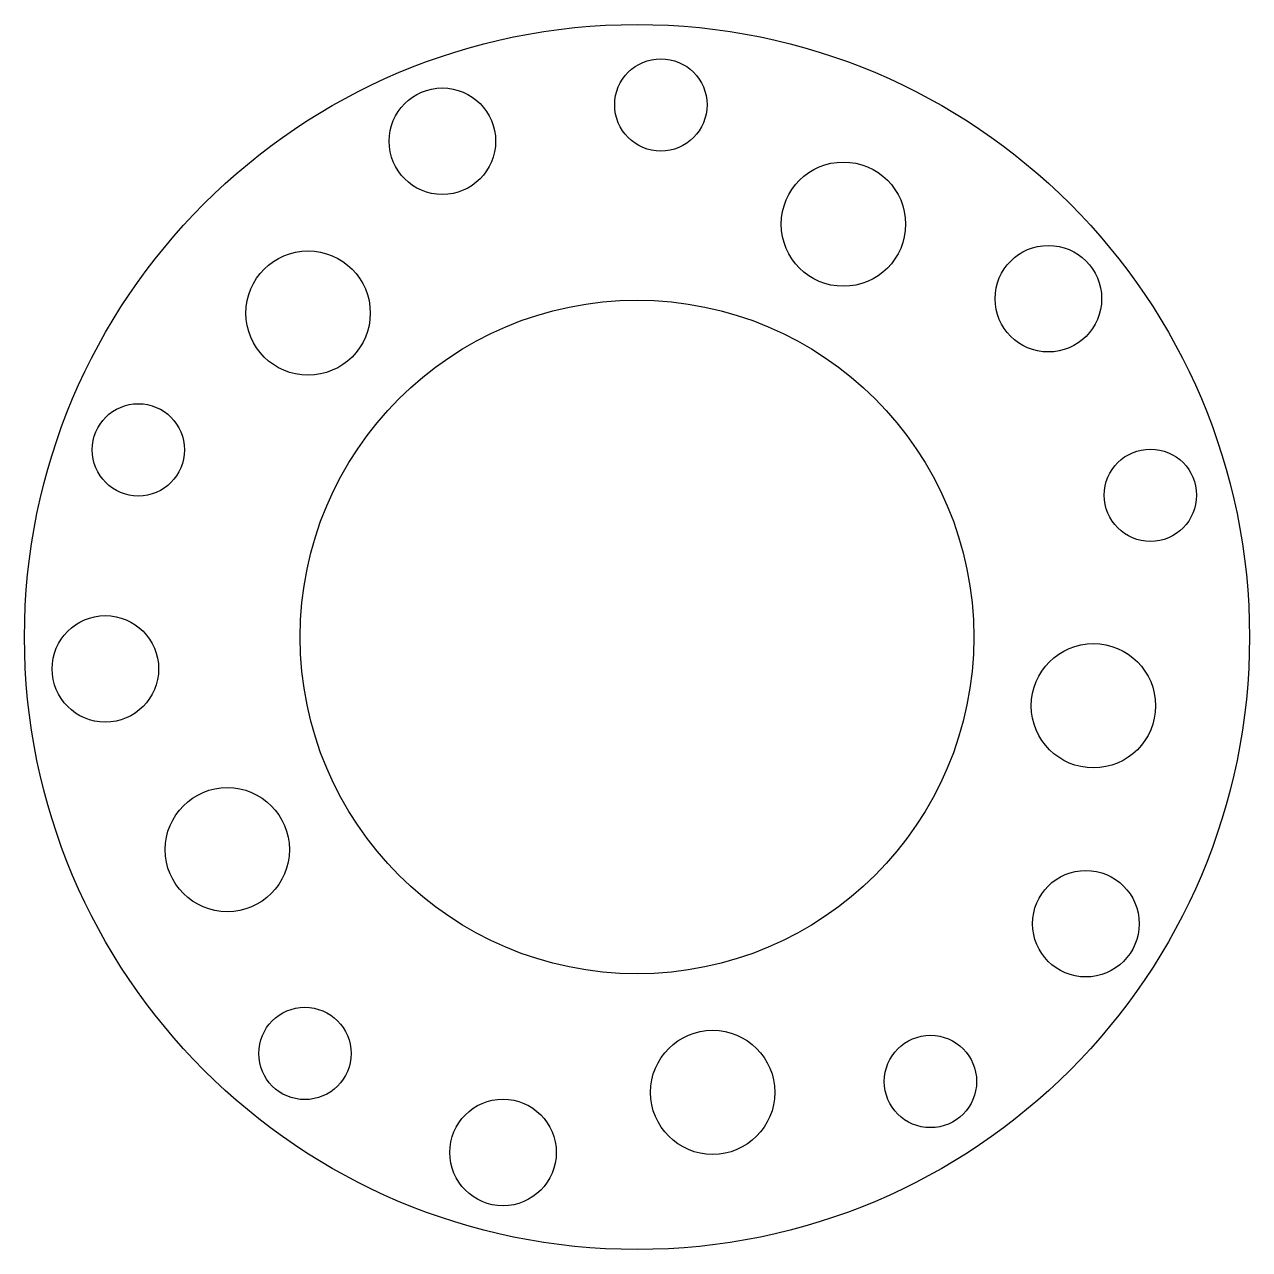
# Model space of a CAD drawing. Header units: millimetres. Extents: x -17.3 to 17.2, y -17.2 to 17.3.
import ezdxf

# ---------------------------------------------------------------- set-up
doc = ezdxf.new("R2010")
doc.units = ezdxf.units.MM

msp = doc.modelspace()

# ---------------------------------------------------------------- linework, layer by layer
at = {"color": 7, "linetype": 'Continuous', "lineweight": 25}
for centre, radius in [((0, 0), 17.25), ((0.672, 14.985), 1.3), ((-5.481, 13.963), 1.5), ((5.814, 11.627), 1.75), ((-9.262, 9.123), 1.75), ((11.586, 9.528), 1.5), ((0, 0), 9.485), ((-14.044, 5.27), 1.3), ((14.459, 3.992), 1.3), ((-14.973, -0.898), 1.5), ((12.855, -1.937), 1.75), ((-11.538, -5.989), 1.75), ((12.641, -8.074), 1.5), ((-9.352, -11.728), 1.3), ((2.131, -12.824), 1.75), ((8.264, -12.518), 1.3), ((-3.773, -14.518), 1.5)]:
    msp.add_circle(centre, radius, dxfattribs=at)

doc.saveas('drawing.dxf')
